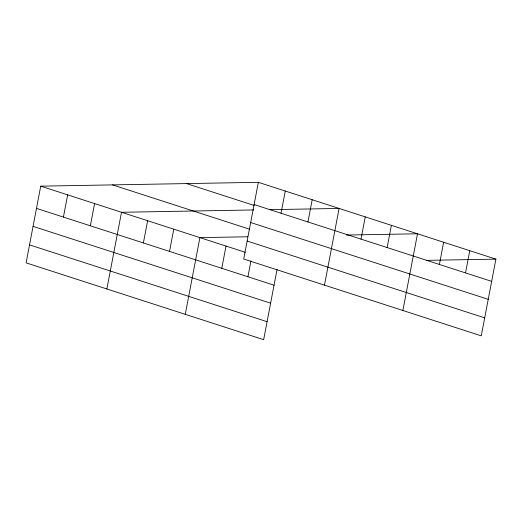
<?xml version="1.0" encoding="UTF-8"?>
<svg xmlns="http://www.w3.org/2000/svg" width="522" height="522" viewBox="0 0 522 522"><rect width="100%" height="100%" fill="white"/><g stroke="black" fill="none" stroke-linecap="round" stroke-linejoin="round"><path stroke-width="0.78" d="M258.344 182.322L243.715 259.023L481.271 335.842L495.9 259.14L258.344 182.322L40.729 186.158L26.1 262.86L263.656 339.678L277.078 269.326M63.416 217.093L67.658 194.863M90.339 225.798L94.58 203.573M106.866 288.979L121.502 212.278L253.777 209.942M143.393 242.952L147.635 220.728M169.526 251.402L173.761 229.178M185.264 314.329L199.893 237.627L247.767 236.779M221.785 268.301L226.026 246.077M247.917 276.751L250.945 260.876M281.025 213.257L285.266 191.026M307.947 221.961L312.189 199.737M324.482 285.142L339.111 208.441L269.698 209.661M361.002 239.115L365.243 216.891M387.135 247.565L391.376 225.341M402.873 310.492L417.509 233.791L346.491 235.044M439.4 264.465L443.635 242.241M465.526 272.915L469.767 250.69M426.481 260.361L495.9 259.14M254.103 204.546L491.659 281.365M186.53 183.587L254.227 205.479M250.677 222.529L488.233 299.341M112.543 184.892L249.418 229.151M247.141 241.047L484.697 317.865M40.729 186.158L245.242 252.289M36.494 208.382L274.05 285.201M33.062 226.359L270.618 303.178M29.532 244.883L267.088 321.702"/></g></svg>
